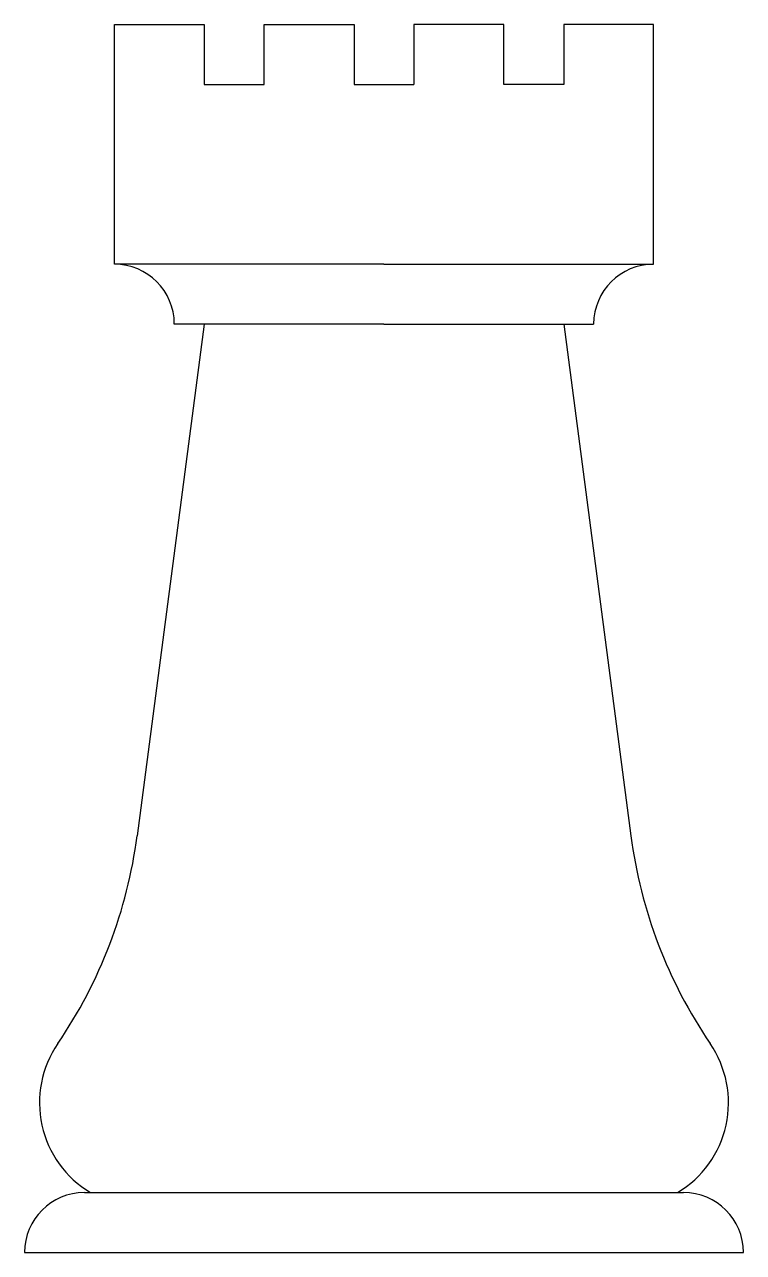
# Model space of a CAD drawing. Header units: millimetres. Extents: x 584 to 704, y 101 to 306.
import ezdxf

# ---------------------------------------------------------------- set-up
doc = ezdxf.new("R2010")
doc.units = ezdxf.units.MM

msp = doc.modelspace()

# ---------------------------------------------------------------- linework, layer by layer
for p, q in [((598.72, 265.76), (598.72, 305.76)), ((598.72, 305.76), (613.72, 305.76)), ((613.72, 305.76), (613.72, 295.76)), ((623.72, 295.76), (623.72, 305.76)), ((623.72, 305.76), (638.72, 305.76)), ((638.72, 305.76), (638.72, 295.76)), ((663.72, 305.76), (648.72, 305.76)), ((648.72, 305.76), (648.72, 295.76)), ((663.72, 295.76), (663.72, 305.76)), ((688.72, 305.76), (673.72, 305.76)), ((673.72, 305.76), (673.72, 295.76)), ((688.72, 265.76), (688.72, 305.76)), ((613.72, 295.76), (623.72, 295.76)), ((638.72, 295.76), (648.72, 295.76)), ((673.72, 295.76), (663.72, 295.76)), ((643.72, 265.76), (598.72, 265.76)), ((643.72, 265.76), (688.72, 265.76)), ((613.72, 255.76), (602.52, 170.34)), ((613.72, 255.76), (608.72, 255.76)), ((643.72, 255.76), (613.72, 255.76)), ((643.72, 255.76), (673.72, 255.76)), ((673.72, 255.76), (684.92, 170.34)), ((673.72, 255.76), (678.72, 255.76)), ((593.72, 110.76), (693.72, 110.76)), ((583.72, 100.76), (703.72, 100.76))]:
    msp.add_line(p, q)
for centre, radius, start, end in [((598.72, 255.76), 10, 0, 90), ((688.72, 255.76), 10, 90, 180), ((523.2, 180.74), 80, 325.6773, 352.5294), ((764.25, 180.74), 80, 187.4706, 214.3227), ((603.72, 125.76), 17.5, 145.6773, 238.9973), ((683.72, 125.76), 17.5, 301.0027, 34.3227), ((593.72, 100.76), 10, 90, 180), ((693.72, 100.76), 10, 0, 90)]:
    msp.add_arc(centre, radius, start, end)

doc.saveas('drawing.dxf')
